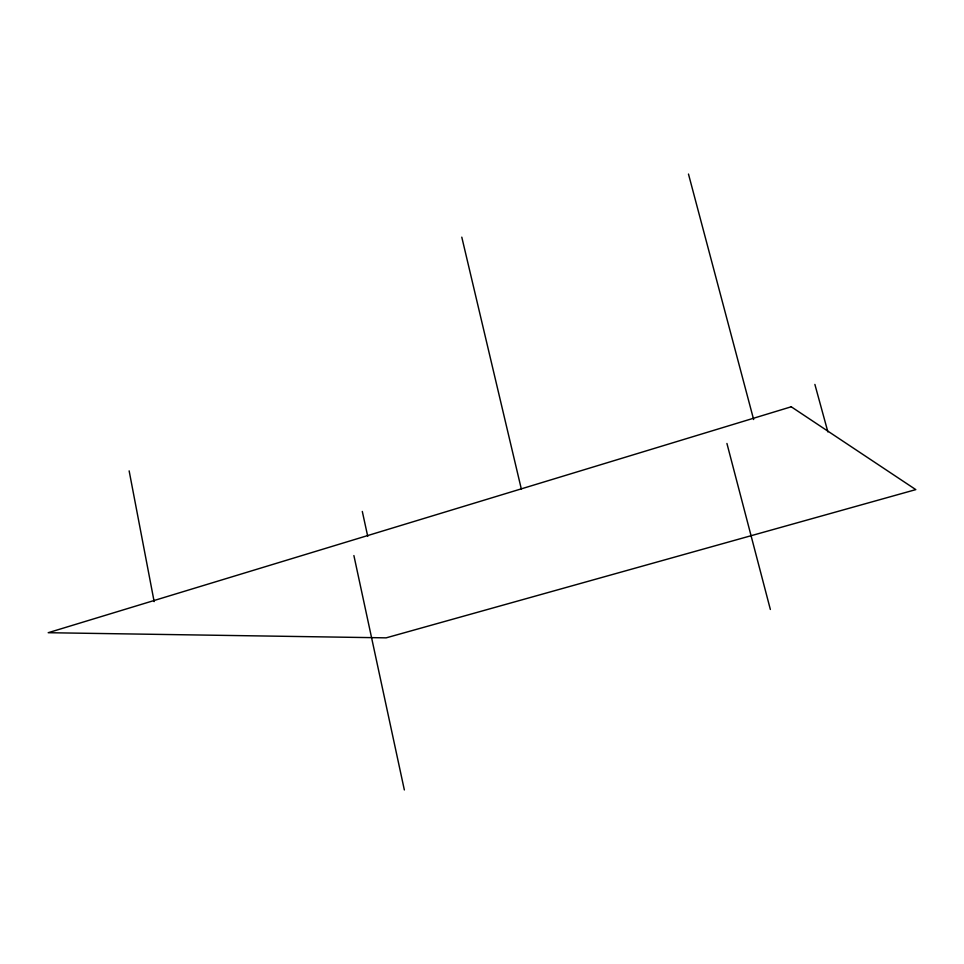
<?xml version="1.0" encoding="UTF-8"?>
<svg xmlns="http://www.w3.org/2000/svg" width="964" height="964" viewBox="0 0 964 964"><rect width="100%" height="100%" fill="white"/><g stroke="black" fill="none" stroke-linecap="round" stroke-linejoin="round"><path stroke-width="1.45" d="M814.881 384.419L827.883 431.92M688.477 174.05L753.643 419.533M726.928 443.464L770.356 609.465M461.792 237.156L521.367 489.206M362.307 511.438L367.73 536.346M353.896 555.565L404.35 789.95M129.14 470.878L154.144 601.608M791.239 406.784L48.2 632.709L386.13 637.855L915.8 489.616L791.239 406.784"/></g></svg>
